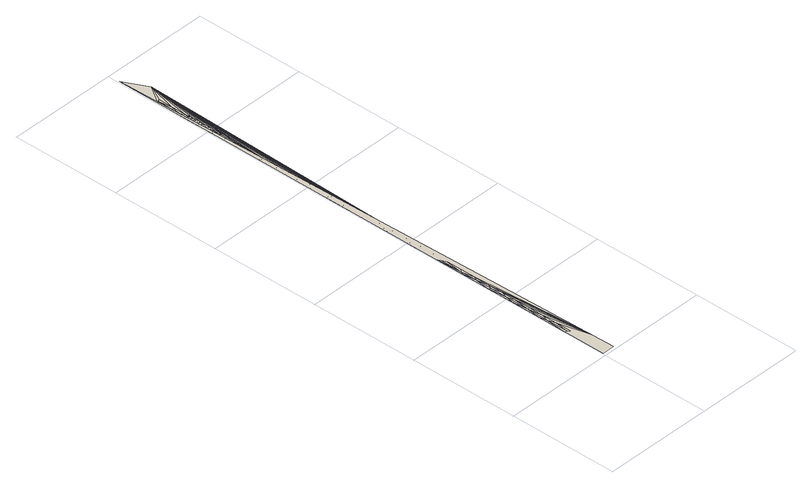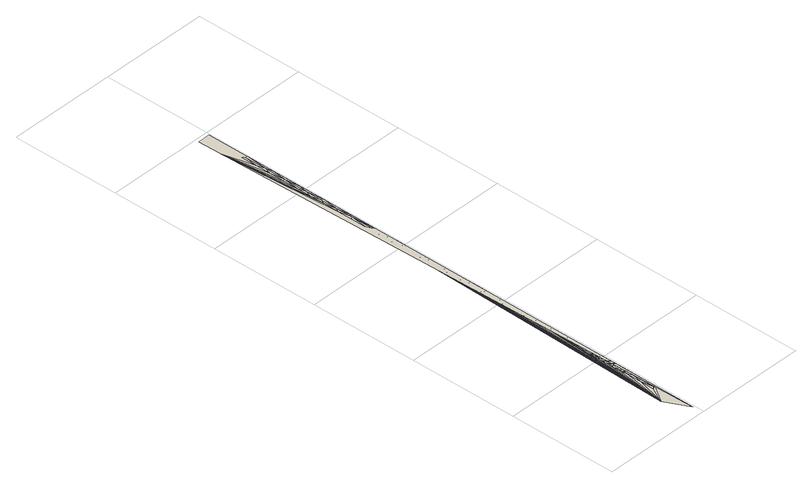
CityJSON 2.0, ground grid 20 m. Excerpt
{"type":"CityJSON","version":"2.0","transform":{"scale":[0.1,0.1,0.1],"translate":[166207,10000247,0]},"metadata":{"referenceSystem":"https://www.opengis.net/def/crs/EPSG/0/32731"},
"CityObjects":{
"building1":{"type":"Building","attributes":{"properties":{"Pset_BuildingCommon":{"Reference":"Project Information","NumberOfStoreys":2},"Other":{"Category":"Project Information","Client Name":"Owner","Project Address":"Enter address here","Project Issue Date":"Issue Date","Project Name":"Project Name","Project Number":"Project Number","Project Status":"Project Status"}}},"geometry":[{"type":"MultiSurface","lod":"2.2","boundaries":[[[0,1,2]],[[3,0,4]],[[2,1,5]],[[4,0,2]],[[6,4,7]],[[2,7,4]],[[5,8,2]],[[2,8,7]],[[6,7,9]],[[8,5,10]],[[7,8,9]],[[6,9,11]],[[9,8,11]],[[10,12,8]],[[6,11,13]],[[11,8,12]],[[6,13,14]],[[12,10,15]],[[13,11,12]],[[6,14,16]],[[17,12,15]],[[13,12,17]],[[14,13,17]],[[18,17,15]],[[14,17,18]],[[18,15,19]],[[18,16,14]],[[18,19,20]],[[18,20,16]],[[16,20,21]],[[22,20,19]],[[20,23,21]],[[20,22,24]],[[23,20,24]],[[25,26,27]],[[24,22,28]],[[29,23,24]],[[24,28,29]],[[28,22,30]],[[31,29,28]],[[28,30,32]],[[31,28,32]],[[32,30,33]],[[31,32,34]],[[32,35,34]],[[33,36,32]],[[35,32,36]],[[36,33,37]],[[36,38,35]],[[33,39,37]],[[36,37,38]],[[38,37,40]],[[41,37,39]],[[37,42,40]],[[41,43,37]],[[37,43,42]],[[43,41,44]],[[45,16,21]],[[46,43,44]],[[43,47,42]],[[45,21,23]],[[46,47,43]],[[46,44,48]],[[45,23,29]],[[47,46,49]],[[46,48,49]],[[45,29,31]],[[49,50,47]],[[49,48,51]],[[45,31,34]],[[50,49,51]],[[51,48,52]],[[45,34,35]],[[53,50,51]],[[45,35,38]],[[52,54,51]],[[53,51,54]],[[45,38,40]],[[54,52,55]],[[56,53,54]],[[45,40,42]],[[54,55,57]],[[54,57,56]],[[45,42,47]],[[57,55,58]],[[59,56,57]],[[58,55,60]],[[59,57,58]],[[45,47,50]],[[61,59,58]],[[62,58,60]],[[58,62,61]],[[45,50,53]],[[62,60,63]],[[61,62,64]],[[65,66,67]],[[66,65,68]],[[63,69,62]],[[70,65,68]],[[65,70,71]],[[45,53,56]],[[64,62,72]],[[73,70,71]],[[70,73,74]],[[66,68,67]],[[65,67,68]],[[69,72,62]],[[65,71,68]],[[74,75,73]],[[70,68,71]],[[76,73,75]],[[69,63,77]],[[70,74,71]],[[73,71,74]],[[76,78,75]],[[71,68,67]],[[79,75,78]],[[76,74,73]],[[74,67,68]],[[74,76,75]],[[74,71,67]],[[68,71,76]],[[79,80,78]],[[45,56,59]],[[72,69,81]],[[69,77,81]],[[74,68,76]],[[79,76,75]],[[71,74,76]],[[82,78,80]],[[76,79,78]],[[82,83,80]],[[82,79,78]],[[84,80,83]],[[79,82,80]],[[85,86,87]],[[72,81,88]],[[81,77,89]],[[74,84,76]],[[85,79,90]],[[76,79,82]],[[84,91,83]],[[74,76,92]],[[87,85,93]],[[45,59,61]],[[84,82,80]],[[92,83,91]],[[85,87,94]],[[85,90,93]],[[82,84,83]],[[90,95,82]],[[76,84,82]],[[90,93,95]],[[90,82,93]],[[87,93,94]],[[92,96,91]],[[95,93,82]],[[85,94,93]],[[74,92,84]],[[97,91,96]],[[92,84,83]],[[76,84,92]],[[84,92,91]],[[93,98,99]],[[94,93,99]],[[100,96,97]],[[93,94,98]],[[74,97,92]],[[94,99,98]],[[89,101,81]],[[96,100,102]],[[88,81,103]],[[74,92,102]],[[97,92,91]],[[104,100,102]],[[74,105,97]],[[45,61,64]],[[92,97,96]],[[100,104,105]],[[74,102,105]],[[89,104,105]],[[104,89,106]],[[96,102,97]],[[81,101,103]],[[100,97,102]],[[100,105,102]],[[101,89,107]],[[104,102,105]],[[104,106,105]],[[92,97,102]],[[89,105,106]],[[97,105,102]],[[64,72,45]],[[101,108,103]],[[107,109,101]],[[72,88,45]],[[101,109,108]],[[107,110,109]],[[88,103,45]],[[110,109,111]],[[109,112,110]],[[113,109,110]],[[109,113,108]],[[113,111,109]],[[113,112,109]],[[103,108,45]],[[45,113,110]],[[108,113,45]],[[26,45,110]]]}]}
},
"vertices":[
[6,82,0],[3,83,0],[6,121,0],[10,79,0],[10,107,0],[3,135,0],[25,50,0],[10,134,0],[6,159,0],[10,162,0],[3,186,0],[10,189,0],[6,203,0],[10,216,0],[10,244,0],[3,237,0],[10,272,0],[6,233,0],[6,263,0],[3,288,0],[6,293,0],[10,299,0],[3,340,0],[10,326,0],[6,336,0],[25,6,0],[3,980,0],[3,6,0],[6,368,0],[10,354,0],[3,391,0],[10,381,0],[6,398,0],[3,442,0],[10,409,0],[10,437,0],[6,450,0],[6,483,0],[10,463,0],[3,493,0],[10,491,0],[3,518,0],[10,518,0],[6,532,0],[3,545,0],[25,936,0],[6,563,0],[10,560,0],[3,596,0],[6,594,0],[10,603,0],[6,625,0],[3,647,0],[10,646,0],[6,667,0],[3,698,0],[10,688,0],[6,697,0],[6,730,0],[10,715,0],[3,745,0],[10,743,0],[6,770,0],[3,793,0],[10,770,0],[3,783,0],[3,782,0],[12,782,0],[12,783,0],[6,796,0],[3,786,0],[12,786,0],[10,797,0],[3,792,0],[12,792,0],[3,798,0],[12,798,0],[3,821,0],[3,806,0],[12,806,0],[3,815,0],[6,823,0],[12,815,0],[3,824,0],[12,824,0],[12,804,0],[12,803,0],[12,802,0],[10,825,0],[3,848,0],[12,810,0],[3,832,0],[12,832,0],[12,817,0],[12,823,0],[12,812,0],[3,838,0],[12,838,0],[12,822,0],[12,819,0],[3,844,0],[6,862,0],[12,844,0],[10,853,0],[3,847,0],[12,847,0],[12,848,0],[3,876,0],[10,880,0],[6,905,0],[3,902,0],[6,904,0],[8,905,0],[10,907,0]
]}
